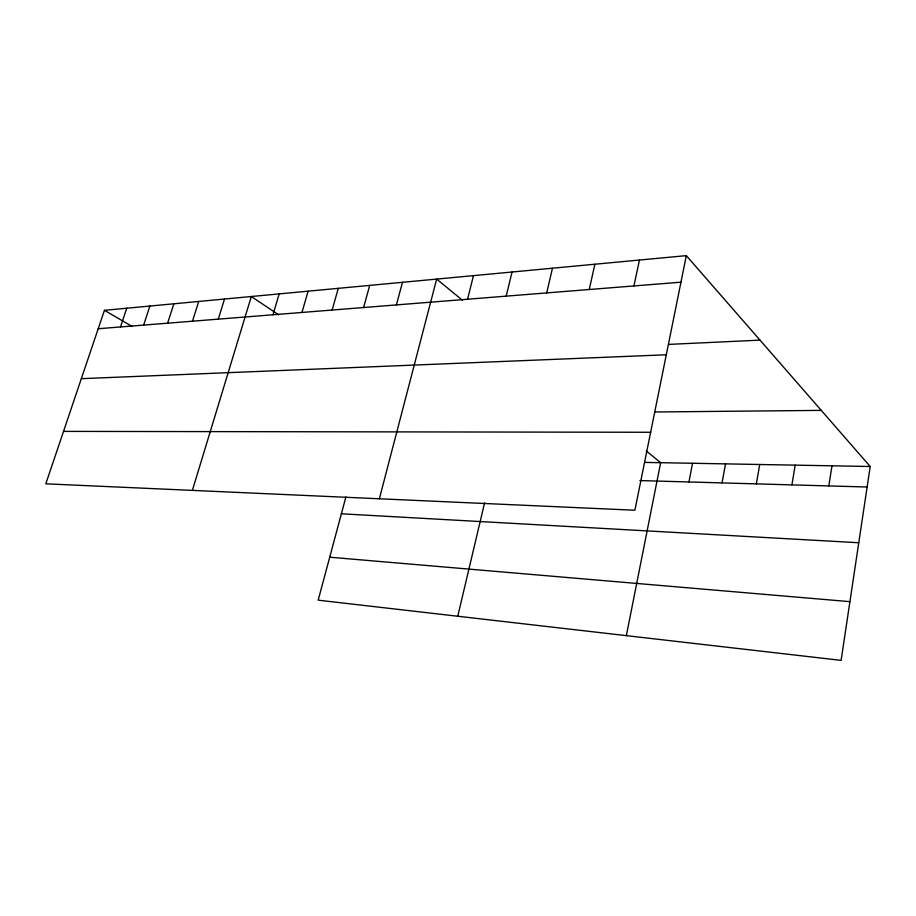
<?xml version="1.0" encoding="UTF-8"?>
<svg xmlns="http://www.w3.org/2000/svg" width="916" height="916" viewBox="0 0 916 916"><rect width="100%" height="100%" fill="white"/><g stroke="black" fill="none" stroke-linecap="round" stroke-linejoin="round"><path stroke-width="1.37" d="M686.324 255.633L634.891 510.235L45.8 483.82L104.435 310.318L686.324 255.633L870.2 466.507L841.117 660.367L318.184 600.175L345.905 496.919M828.797 485.927L831.991 465.809M791.893 484.885L795.202 465.145M756.33 483.877L759.73 464.492M722.037 482.904L725.529 463.874M688.958 481.965L692.519 463.278M626.349 635.647L660.654 462.695L646.261 450.901M633.929 285.941L639.448 260.041M589.228 289.513L594.885 264.232M546.692 292.902L552.462 268.216M457.76 616.239L484.587 502.85M506.182 296.143L512.044 272.006M467.538 299.223L473.492 275.636M379.373 498.773L436.669 279.094L462.408 300.196M396.399 304.913L402.479 282.311M363.595 307.524L369.709 285.391M332.142 310.043L338.29 288.345M301.948 312.448L308.131 291.173M272.957 314.772L279.162 293.899M192.383 490.392L251.316 296.521L278.613 314.818M218.283 319.134L224.512 299.04M192.475 321.195L198.715 301.456M167.617 323.188L173.857 303.803M143.652 325.1L149.881 306.047M120.523 326.943L126.752 308.223M98.207 328.73L680.966 282.185M668.829 344.393L760.028 340.145M81.329 378.674L666.298 354.778M655.146 411.982L821.263 410.379M63.513 431.39L650.646 432.272M644.978 462.408L870.2 466.507M639.883 480.579L867.12 487.014M341.37 513.784L858.761 542.741M329.714 557.203L849.922 601.663M104.435 310.318L132.27 326.531"/></g></svg>
